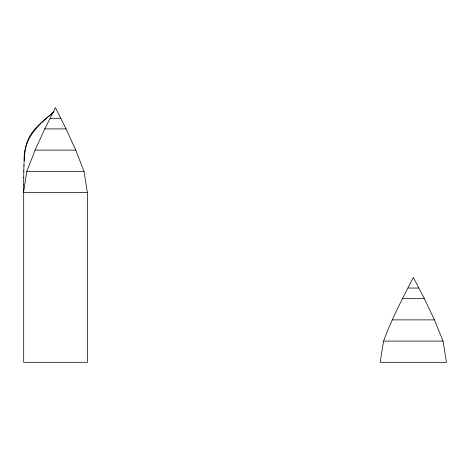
<?xml version="1.0" encoding="UTF-8"?>
<svg xmlns="http://www.w3.org/2000/svg" width="470" height="470" viewBox="0 0 470 470"><rect width="100%" height="100%" fill="white"/><g stroke="black" fill="none" stroke-linecap="round" stroke-linejoin="round"><path stroke-width="0.7" d="M23.7 184.622L23.694 362.317L87.355 362.317L87.355 192.559L84.007 171.339L75.758 150.124L66.07 128.903L55.425 107.683L44.785 128.903L35.097 150.124L26.849 171.339L23.5 192.559L87.355 192.559M23.7 184.728L23.723 177.454M23.723 177.666L23.8 171.004M23.8 171.315L23.947 165.199M23.947 165.61C24.375 155.124 24.863 143.961 30.568 134.796C36.625 125.543 45.725 118.934 54.009 111.831M24.193 160.487C23.095 139.126 38.17 124.632 53.504 112.342M383.608 341.097L380.124 362.317L446.5 362.317L443.022 341.097L434.445 319.876L424.375 298.662L413.312 277.441C402.643 298.291 391.575 318.995 383.608 341.097L443.022 341.097M50.384 118.293L60.471 118.293M44.785 128.903L66.07 128.903M35.097 150.124L75.758 150.124M26.849 171.339L84.007 171.339M408.072 288.051L418.559 288.051M402.25 298.662L424.375 298.662M392.18 319.876L434.445 319.876"/></g></svg>
